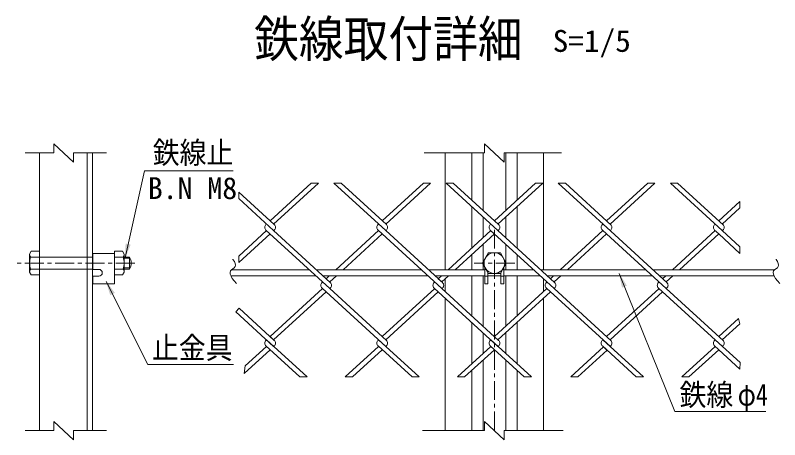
# Model space of a CAD drawing. Units: millimetres, scale not verified, with parts at other scales. Extents: x -4455 to 4455, y -3150 to 3150.
# Drawn here: x 1156 to 2670, y 516 to 1357 of the extents above; entities that cross this region are included whole.
import ezdxf
from ezdxf.enums import TextEntityAlignment as Align

# ---------------------------------------------------------------- set-up
doc = ezdxf.new("R2010")
doc.units = ezdxf.units.MM
doc.header["$LTSCALE"] = 30
doc.linetypes.add('DASHED', pattern=[7.5, 6, -1.5])
doc.linetypes.add('USER2', pattern=[2, 1.25, -0.25, 0.25, -0.25])
doc.layers.add('0-C_7詳細', color=7, linetype='Continuous', lineweight=18)
doc.styles.add('ＭＳ ゴシック', font='')
doc.styles.get('ＭＳ ゴシック').set_extended_font_data('MS Gothic')

msp = doc.modelspace()

# ---------------------------------------------------------------- linework, layer by layer
at = {"layer": '0-C_7詳細', "color": 4}
for p, q in [((1271.67, 1066.58), (1232.9, 1102.58)), ((1232.9, 1084.58), (1232.9, 1102.58)), ((2124.27, 1066.58), (2085.5, 1102.58)), ((2085.5, 1084.58), (2085.5, 1102.58)), ((1232.9, 1084.58), (1176.33, 1084.58)), ((1271.67, 1084.58), (1336.94, 1084.58)), ((1271.67, 1084.58), (1271.67, 1066.58)), ((2085.5, 1084.58), (1965.92, 1084.58)), ((2124.27, 1084.58), (2237.44, 1084.58)), ((2124.27, 1084.58), (2124.27, 1066.58)), ((1232.9, 534.27), (1232.9, 552.27)), ((1271.67, 516.27), (1232.9, 552.27)), ((2085.5, 534.27), (2085.5, 552.27)), ((2124.27, 516.27), (2085.5, 552.27)), ((1232.9, 534.27), (1176.33, 534.27)), ((1271.67, 534.27), (1336.94, 534.27)), ((1271.67, 534.27), (1271.67, 516.27)), ((2085.5, 534.27), (1962.69, 534.27)), ((2124.27, 534.27), (2241.09, 534.27)), ((2124.27, 534.27), (2124.27, 516.27))]:
    msp.add_line(p, q, dxfattribs=at)
at = {"layer": '0-C_7詳細', "lineweight": 9}
for p, q in [((1204.1, 1084.58), (1204.1, 534.27)), ((1298.6, 1084.58), (1298.6, 534.27)), ((1309.1, 1084.58), (1309.1, 534.27)), ((2007.39, 1084.58), (2007.39, 853.03)), ((2059.89, 1084.58), (2059.89, 991.42)), ((2082.39, 1084.58), (2082.39, 970.8)), ((2127.39, 1084.58), (2127.39, 970.8)), ((2149.89, 1084.58), (2149.89, 991.42)), ((2202.39, 1084.58), (2202.39, 853.03)), ((2059.89, 978.4), (2059.89, 895.93)), ((2149.89, 978.4), (2149.89, 895.93)), ((2082.39, 957.78), (2082.39, 916.55)), ((2127.39, 957.78), (2127.39, 916.55)), ((2113.06, 942.7), (2104.89, 950.19)), ((2104.89, 924.15), (2027.27, 853.03)), ((2082.39, 903.53), (2082.39, 853.03)), ((2127.39, 903.53), (2127.39, 853.03)), ((1184.9, 884.14), (1188.22, 889.9)), ((1184.9, 848.62), (1184.9, 884.14)), ((1186.96, 878.38), (1204.1, 878.38)), ((1188.22, 889.9), (1204.1, 889.9)), ((1204.1, 842.86), (1204.1, 889.9)), ((1310.12, 885.34), (1310.12, 853.84)), ((1310.12, 885.34), (1352.72, 885.34)), ((1352.72, 842.86), (1352.72, 889.9)), ((1352.72, 885.34), (1352.72, 825.34)), ((1369.86, 878.38), (1352.72, 878.38)), ((1371.92, 848.62), (1371.92, 884.14)), ((1371.92, 878.38), (1382.58, 878.38)), ((1382.58, 854.38), (1382.58, 878.38)), ((2059.89, 882.91), (2059.89, 853.03)), ((2149.89, 882.91), (2149.89, 853.03)), ((1184.9, 848.62), (1188.22, 842.86)), ((1186.96, 854.38), (1204.1, 854.38)), ((1310.12, 853.84), (1321.97, 853.84)), ((1369.86, 854.38), (1352.72, 854.38)), ((1371.92, 848.62), (1368.59, 842.86)), ((1371.92, 854.38), (1382.58, 854.38)), ((1584.06, 853.03), (1738.44, 853.03)), ((1752.65, 853.03), (1960.47, 853.03)), ((1974.68, 853.03), (2086.14, 853.03)), ((2086.14, 858.12), (2086.14, 825.34)), ((2088.61, 853.84), (2086.14, 853.84)), ((2117.64, 847.73), (2117.64, 825.34)), ((2121.17, 853.84), (2123.64, 853.84)), ((2123.64, 858.12), (2123.64, 825.34)), ((2123.64, 853.03), (2182.5, 853.03)), ((2196.71, 853.03), (2404.53, 853.03)), ((2418.74, 853.03), (2659.3, 853.03)), ((1188.22, 842.86), (1204.1, 842.86)), ((1309.1, 718.03), (1309.1, 838.03)), ((1310.12, 840.34), (1321.97, 840.34)), ((1310.12, 840.34), (1310.12, 825.34)), ((1368.59, 842.86), (1352.72, 842.86)), ((1583.33, 841.03), (1751.54, 841.03)), ((1765.75, 841.03), (1973.57, 841.03)), ((1987.78, 841.03), (2086.14, 841.03)), ((2007.39, 834.8), (2007.39, 810.04)), ((2059.89, 841.03), (2059.89, 761.93)), ((2082.39, 841.03), (2082.39, 741.31)), ((2092.14, 840.34), (2086.14, 840.34)), ((2092.14, 841.03), (2117.64, 841.03)), ((2117.64, 840.34), (2123.64, 840.34)), ((2123.64, 841.03), (2195.59, 841.03)), ((2127.39, 841.03), (2127.39, 741.31)), ((2149.89, 841.03), (2149.89, 761.93)), ((2202.39, 834.8), (2202.39, 810.04)), ((2209.8, 841.03), (2417.62, 841.03)), ((2431.83, 841.03), (2658.57, 841.03)), ((1310.12, 825.34), (1352.72, 825.34)), ((2117.64, 825.34), (2123.64, 825.34)), ((2007.39, 797.02), (2007.39, 534.27)), ((2202.39, 797.02), (2202.39, 534.27)), ((2059.89, 748.91), (2059.89, 666.44)), ((2149.89, 748.91), (2149.89, 666.44)), ((2082.39, 728.29), (2082.39, 687.06)), ((2127.39, 728.29), (2127.39, 687.06)), ((2082.39, 674.04), (2082.39, 534.27)), ((2127.39, 674.04), (2127.39, 534.27)), ((2059.89, 653.42), (2059.89, 534.27)), ((2149.89, 653.42), (2149.89, 534.27))]:
    msp.add_line(p, q, dxfattribs=at)
at = {"layer": '0-C_7詳細', "color": 3}
for p, q in [((1742.2, 1024.75), (1660.83, 950.19)), ((1756.41, 1024.75), (1667.94, 943.68)), ((1756.41, 1024.75), (1742.2, 1024.75)), ((1889.96, 930.66), (1787.28, 1024.75)), ((1801.49, 1024.75), (1787.28, 1024.75)), ((1891.03, 942.7), (1801.49, 1024.75)), ((1964.23, 1024.75), (1882.86, 950.19)), ((1978.44, 1024.75), (1889.96, 943.68)), ((1978.44, 1024.75), (1964.23, 1024.75)), ((2111.99, 930.66), (2009.31, 1024.75)), ((2023.52, 1024.75), (2009.31, 1024.75)), ((2113.06, 942.7), (2023.52, 1024.75)), ((2186.25, 1024.75), (2104.89, 950.19)), ((2200.46, 1024.75), (2111.99, 943.68)), ((2200.46, 1024.75), (2186.25, 1024.75)), ((2335.09, 929.67), (2231.34, 1024.75)), ((2245.55, 1024.75), (2231.34, 1024.75)), ((2336.16, 941.71), (2245.55, 1024.75)), ((2408.28, 1024.75), (2326.91, 950.19)), ((2422.49, 1024.75), (2334.02, 943.68)), ((2422.49, 1024.75), (2408.28, 1024.75)), ((2556.05, 930.66), (2453.37, 1024.75)), ((2467.58, 1024.75), (2453.37, 1024.75)), ((2558.19, 941.71), (2467.58, 1024.75)), ((1669.01, 942.7), (1598.72, 1007.1)), ((1598.72, 1007.1), (1598.72, 994.08)), ((1667.94, 930.66), (1598.72, 994.08)), ((2590.97, 988.7), (2548.94, 950.19)), ((2590.97, 975.68), (2590.97, 988.7)), ((2590.97, 975.68), (2556.05, 943.68)), ((1653.73, 943.68), (1652.66, 942.7)), ((1653.73, 943.68), (1652.66, 942.7)), ((1875.75, 943.68), (1874.68, 942.7)), ((1875.75, 943.68), (1874.68, 942.7)), ((1875.75, 943.68), (1874.68, 942.7)), ((1875.75, 943.68), (1874.68, 942.7)), ((2097.78, 943.68), (2096.71, 942.7)), ((2097.78, 943.68), (2096.71, 942.7)), ((2319.81, 943.68), (2318.74, 942.7)), ((2319.81, 943.68), (2318.74, 942.7)), ((2541.84, 943.68), (2540.77, 942.7)), ((2541.84, 943.68), (2540.77, 942.7)), ((1653.73, 930.66), (1598.72, 880.25)), ((1660.83, 924.15), (1598.72, 867.23)), ((1778.95, 815.91), (1652.65, 931.64)), ((1667.94, 930.66), (1669.37, 931.97)), ((1669.01, 931.64), (1667.94, 930.66)), ((1780.02, 827.95), (1667.94, 930.66)), ((1875.75, 930.66), (1791.04, 853.03)), ((1882.86, 924.15), (1805.25, 853.03)), ((2000.98, 815.91), (1874.68, 931.64)), ((1891.03, 931.64), (1889.96, 930.66)), ((2002.05, 827.95), (1889.96, 930.66)), ((2097.78, 930.66), (2013.06, 853.03)), ((2223.01, 815.91), (2096.71, 931.64)), ((2113.06, 931.64), (2111.99, 930.66)), ((2224.08, 827.95), (2111.99, 930.66)), ((2319.81, 930.66), (2235.09, 853.03)), ((2326.91, 924.15), (2249.3, 853.03)), ((2445.03, 815.91), (2318.74, 931.64)), ((2335.09, 931.64), (2334.02, 930.66)), ((2447.18, 826.97), (2335.09, 929.67)), ((2541.84, 930.66), (2457.12, 853.03)), ((2548.94, 924.15), (2471.33, 853.03)), ((2548.94, 924.15), (2540.77, 931.64)), ((2590.97, 885.63), (2548.94, 924.15)), ((2557.49, 931.97), (2556.05, 930.66)), ((2557.49, 931.97), (2556.05, 930.66)), ((2557.12, 931.64), (2556.05, 930.66)), ((2557.12, 931.64), (2556.05, 930.66)), ((2590.97, 898.65), (2556.05, 930.66)), ((2590.97, 885.63), (2590.97, 898.65)), ((1598.72, 880.25), (1598.72, 867.23)), ((1777.94, 841.03), (1771.84, 835.44)), ((1780.02, 827.95), (1771.84, 835.44)), ((1792.15, 841.03), (1778.95, 828.93)), ((1999.97, 841.03), (1993.87, 835.44)), ((2002.05, 827.95), (1993.87, 835.44)), ((2014.18, 841.03), (2000.98, 828.93)), ((2222, 841.03), (2215.9, 835.44)), ((2236.21, 841.03), (2223.01, 828.93)), ((2444.03, 841.03), (2437.93, 835.44)), ((2458.23, 841.03), (2445.03, 828.93)), ((1764.74, 828.93), (1763.67, 827.95)), ((1764.74, 828.93), (1763.67, 827.95)), ((1778.95, 815.91), (1780.39, 817.23)), ((1986.77, 828.93), (1985.7, 827.95)), ((1986.77, 828.93), (1985.7, 827.95)), ((2208.8, 828.93), (2207.73, 827.95)), ((2208.8, 828.93), (2207.73, 827.95)), ((2430.82, 828.93), (2429.75, 827.95)), ((2430.82, 828.93), (2429.75, 827.95)), ((2446.47, 817.23), (2445.03, 815.91)), ((1764.74, 815.91), (1660.83, 720.69)), ((1771.84, 809.4), (1667.94, 714.18)), ((1889.96, 701.16), (1763.67, 816.89)), ((1780.02, 816.89), (1778.95, 815.91)), ((1891.03, 713.2), (1778.95, 815.91)), ((1986.77, 815.91), (1882.86, 720.69)), ((1993.87, 809.4), (1889.96, 714.18)), ((2111.99, 701.16), (1985.7, 816.89)), ((2002.05, 816.89), (2000.98, 815.91)), ((2113.06, 713.2), (2000.98, 815.91)), ((2208.8, 815.91), (2104.89, 720.69)), ((2215.9, 809.4), (2111.99, 714.18)), ((2335.09, 700.18), (2207.72, 816.89)), ((2224.08, 816.89), (2223.01, 815.91)), ((2336.16, 712.22), (2223.01, 815.91)), ((2430.82, 815.91), (2326.91, 720.69)), ((2437.93, 809.4), (2334.02, 714.18)), ((2557.12, 700.18), (2429.75, 816.89)), ((2437.93, 809.4), (2429.75, 816.89)), ((2446.1, 816.89), (2445.03, 815.91)), ((2446.1, 816.89), (2445.03, 815.91)), ((2558.19, 712.22), (2445.03, 815.91)), ((1599.49, 776.91), (1592.95, 769.87)), ((1669.01, 713.2), (1599.49, 776.91)), ((1667.94, 701.16), (1592.95, 769.87)), ((2588.23, 756.69), (2548.94, 720.69)), ((2588.23, 756.69), (2590.97, 746.19)), ((2590.97, 746.19), (2556.05, 714.18)), ((1653.73, 714.18), (1652.66, 713.2)), ((1653.73, 714.18), (1652.66, 713.2)), ((1733.96, 640.66), (1653.73, 714.18)), ((1669.01, 713.2), (1660.83, 720.69)), ((1875.75, 714.18), (1874.68, 713.2)), ((1875.75, 714.18), (1874.68, 713.2)), ((1955.99, 640.66), (1875.75, 714.18)), ((1891.03, 713.2), (1882.86, 720.69)), ((2097.78, 714.18), (2096.71, 713.2)), ((2097.78, 714.18), (2096.71, 713.2)), ((2178.01, 640.66), (2097.78, 714.18)), ((2319.81, 714.18), (2318.74, 713.2)), ((2319.81, 714.18), (2318.74, 713.2)), ((2400.04, 640.66), (2319.81, 714.18)), ((2541.84, 714.18), (2540.77, 713.2)), ((2541.84, 714.18), (2540.77, 713.2)), ((2591.15, 669), (2541.84, 714.18)), ((1653.73, 701.16), (1611.51, 662.48)), ((1719.75, 640.66), (1652.66, 702.14)), ((1669.01, 702.14), (1667.94, 701.16)), ((1875.75, 701.16), (1809.73, 640.66)), ((1941.78, 640.66), (1874.68, 702.14)), ((1891.03, 702.14), (1889.96, 701.16)), ((2097.78, 701.16), (2031.76, 640.66)), ((2163.8, 640.66), (2096.71, 702.14)), ((2113.06, 702.14), (2111.99, 701.16)), ((2320.88, 700.18), (2255.93, 640.66)), ((2385.83, 640.66), (2318.74, 702.14)), ((2326.91, 694.65), (2318.74, 702.14)), ((2335.09, 702.14), (2334.02, 701.16)), ((2335.09, 702.14), (2334.02, 701.16)), ((2541.84, 701.16), (2475.82, 640.66)), ((2548.94, 694.65), (2540.77, 702.14)), ((2590.93, 656.18), (2540.77, 702.14)), ((2557.12, 702.14), (2556.05, 701.16)), ((2557.12, 702.14), (2556.05, 701.16)), ((1660.83, 694.65), (1609.48, 647.6)), ((2327.99, 693.67), (2270.14, 640.66)), ((2548.94, 694.65), (2490.02, 640.66)), ((2591.15, 669), (2590.93, 656.18)), ((1611.51, 662.48), (1609.48, 647.6)), ((1733.96, 640.66), (1719.75, 640.66)), ((1955.99, 640.66), (1941.78, 640.66)), ((2178.01, 640.66), (2163.8, 640.66)), ((2270.14, 640.66), (2255.93, 640.66)), ((2400.04, 640.66), (2385.83, 640.66)), ((2490.02, 640.66), (2475.82, 640.66))]:
    msp.add_line(p, q, dxfattribs=at)
at = {"layer": '0-C_7詳細', "color": 1, "linetype": 'USER2'}
for p, q in [((2104.89, 932.53), (2104.89, 534.27)), ((1392.97, 866.38), (1156.48, 866.38)), ((2145.18, 866.38), (2064.54, 866.38))]:
    msp.add_line(p, q, dxfattribs=at)
at = {"layer": '0-C_7詳細', "color": 3, "linetype": 'DASHED'}
for p, q in [((1204.1, 878.38), (1310.12, 878.38)), ((1204.1, 854.38), (1310.12, 854.38))]:
    msp.add_line(p, q, dxfattribs=at)
at = {"layer": '0-C_7詳細', "color": 1}
for p, q in [((1371.92, 875.98), (1383.79, 875.98)), ((1371.92, 856.78), (1383.79, 856.78))]:
    msp.add_line(p, q, dxfattribs=at)
at = {"layer": '0-C_7詳細', "lineweight": 9}
for points in [[(1587.71, 1049.24), (1412.42, 1049.24), (1373.77, 876.74)], [(1371.92, 884.14), (1368.59, 889.9), (1352.72, 889.9)], [(2092.14, 847.73), (2092.14, 825.34), (2086.14, 825.34)], [(2641.89, 571.91), (2461.82, 571.91), (2351.9, 845.57)], [(1588.36, 665.19), (1418.94, 665.19), (1336.43, 830.04)]]:
    msp.add_lwpolyline(points, dxfattribs=at)
at = {"layer": '0-C_7詳細', "color": 3}
msp.add_lwpolyline([(2081.37, 866.38), (2093.13, 886.75), (2116.65, 886.75), (2128.41, 866.38), (2116.65, 846.01), (2093.13, 846.01)], close=True, dxfattribs=at)
at = {"layer": '0-C_7詳細', "color": 4}
for points in [[(1587.13, 874.12), (1587.44, 873.73), (1590.1, 869.53), (1591.67, 865.77), (1592.14, 862.46), (1591.51, 859.58), (1589.79, 857.15), (1586.97, 855.16), (1584.15, 853.16), (1582.39, 850.67), (1581.71, 847.72), (1582.1, 844.29), (1583.57, 840.38), (1586.11, 836), (1589.73, 831.14), (1594.41, 825.8)], [(2662.37, 874.12), (2662.68, 873.73), (2665.34, 869.53), (2666.91, 865.77), (2667.38, 862.46), (2666.76, 859.58), (2665.03, 857.15), (2662.22, 855.16), (2659.39, 853.16), (2657.64, 850.67), (2656.95, 847.72), (2657.35, 844.29), (2658.81, 840.38), (2661.35, 836), (2664.97, 831.14), (2669.66, 825.8)]]:
    msp.add_lwpolyline(points, dxfattribs=at)
at = {"layer": '0-C_7詳細', "color": 3}
for points in [[(1882.86, 694.65), (1823.94, 640.66), (1809.73, 640.66)], [(2104.89, 694.65), (2045.97, 640.66), (2031.76, 640.66)]]:
    msp.add_lwpolyline(points, dxfattribs=at)
msp.add_circle((2104.89, 866.38), 20.4, dxfattribs=at)
for centre, start, end in [((1657.72, 937.17), 132.5, 227.5), ((1663.94, 937.17), 312.5, 47.5), ((1879.75, 937.17), 132.5, 227.5), ((1885.97, 937.17), 312.5, 47.5), ((2101.78, 937.17), 132.5, 227.5), ((2108, 937.17), 312.5, 47.5), ((2323.81, 937.17), 132.5, 227.5), ((2330.02, 937.17), 312.5, 47.5), ((2545.83, 937.17), 132.5, 227.5), ((2552.05, 937.17), 312.5, 47.5), ((1768.74, 822.42), 132.5, 227.5), ((1774.95, 822.42), 312.5, 47.5), ((1990.76, 822.42), 132.5, 227.5), ((1996.98, 822.42), 312.5, 47.5), ((2212.79, 822.42), 132.5, 227.5), ((2219.01, 822.42), 312.5, 47.5), ((2434.82, 822.42), 132.5, 227.5), ((2441.04, 822.42), 312.5, 47.5), ((1657.72, 707.67), 132.5, 227.5), ((1663.94, 707.67), 312.5, 47.5), ((1879.75, 707.67), 132.5, 227.5), ((1885.97, 707.67), 312.5, 47.5), ((2101.78, 707.67), 132.5, 227.5), ((2108, 707.67), 312.5, 47.5), ((2323.81, 707.67), 132.5, 227.5), ((2330.02, 707.67), 312.5, 47.5), ((2545.83, 707.67), 132.5, 227.5), ((2552.05, 707.67), 312.5, 47.5)]:
    msp.add_arc(centre, 7.5, start, end, dxfattribs=at)
at = {"layer": '0-C_7詳細', "lineweight": 9}
for centre, radius, start, end in [((1193.99, 884.14), 9.09, 180, 219.3382), ((1220.9, 866.38), 36, 160.52878, 199.47122), ((1362.83, 884.14), 9.09, 320.6618, 0), ((1335.92, 866.38), 36, 340.52878, 19.47122), ((1361.8, 866.38), 24, 330, 30), ((1193.99, 848.62), 9.09, 140.6618, 180), ((1321.97, 847.09), 6.75, 270, 90), ((1362.83, 848.62), 9.09, 0, 39.3382)]:
    msp.add_arc(centre, radius, start, end, dxfattribs=at)
at = {"layer": '0-C_7詳細'}
for points in [[(1373.33, 874.79), (1374.81, 905.2), (1384.97, 902.92)], [(2351.15, 847.42), (2367.17, 821.53), (2357.5, 817.64)], [(1335.54, 831.83), (1353.62, 807.33), (1344.31, 802.67)]]:
    msp.add_solid(points, dxfattribs=at)

# ---------------------------------------------------------------- texts
at = {"layer": '0-C_7詳細', "style": 'ＭＳ ゴシック', "width": 0.9}
msp.add_text('鉄線取付詳細', height=72.14, dxfattribs=at).set_placement((1629.37, 1252.97), align=Align.BOTTOM_LEFT)
at = {"layer": '0-C_7詳細', "color": 3, "style": 'ＭＳ ゴシック'}
for s, width, p in [('S=1/5', 1.05, (2220.24, 1271.95)), ('鉄線止', 0.9, (1428.52, 1050.69)), ('止金具', 0.9, (1426.98, 663.9)), ('鉄線', 0.9, (2471.29, 570.89)), ('φ4', 0.8, (2586.59, 570.89))]:
    msp.add_text(s, height=43.33, dxfattribs=dict(at, width=width)).set_placement(p, align=Align.BOTTOM_LEFT)
msp.add_text('B.N M8', height=43.33, dxfattribs=at).set_placement((1418.89, 980.26), align=Align.BOTTOM_LEFT)

doc.saveas('drawing.dxf')
